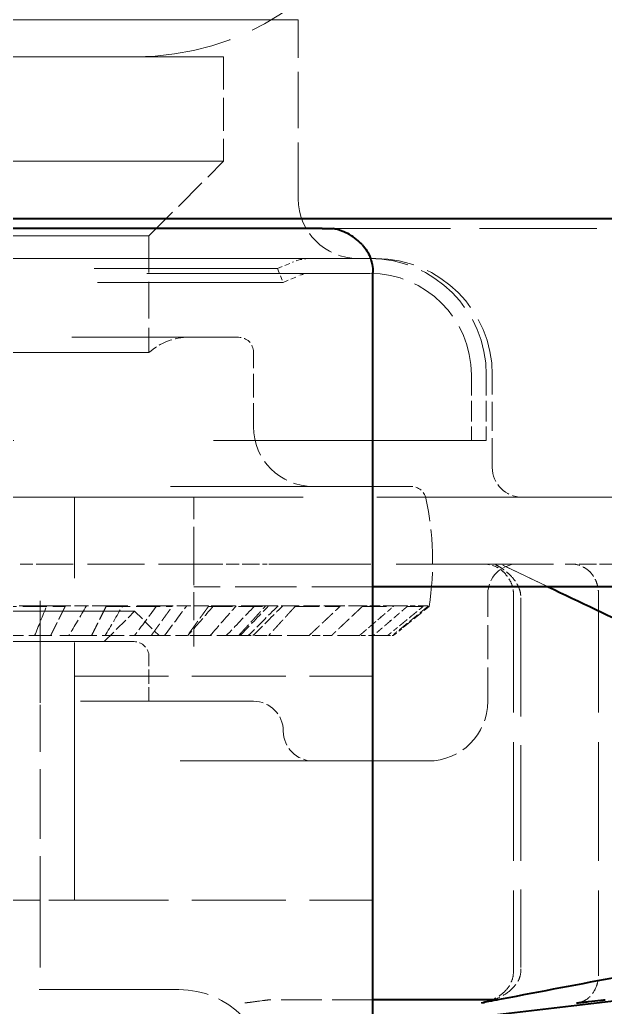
# Model space of a CAD drawing. Header units: millimetres. Extents: x 0 to 51860, y 0 to 5940.
# Drawn here: x 6083.83 to 6103.45, y 1755.65 to 1788.75 of the extents above; entities that cross this region are included whole.
import ezdxf

# ---------------------------------------------------------------- set-up
doc = ezdxf.new("R2010")
doc.units = ezdxf.units.MM
doc.header["$LTSCALE"] = 10
doc.linetypes.add('DASHED', pattern=[0.2067, 0.1654, -0.0413])
doc.layers.add('가려진 것(ISO)', color=2, linetype='DASHED', lineweight=18)
doc.layers.add('가시적인 것(ISO)', color=3, linetype='Continuous', lineweight=40)

msp = doc.modelspace()

# ---------------------------------------------------------------- linework, layer by layer
at = {"layer": '가려진 것(ISO)', "ltscale": 11.399102}
msp.add_line((6093.1612, 1788.7463), (6063.1612, 1788.7463), dxfattribs=at)
at = {"layer": '가려진 것(ISO)', "ltscale": 1.142718}
msp.add_line((6093.1612, 1782.7463), (6093.1612, 1788.7463), dxfattribs=at)
at = {"layer": '가려진 것(ISO)', "ltscale": 7.479626}
for p, q in [((6065.6612, 1787.5063), (6090.6612, 1787.5063)), ((6065.6612, 1784.0063), (6090.6612, 1784.0063))]:
    msp.add_line(p, q, dxfattribs=at)
at = {"layer": '가려진 것(ISO)', "ltscale": 0.666544}
msp.add_line((6090.6612, 1787.5063), (6090.6612, 1784.0063), dxfattribs=at)
at = {"layer": '가려진 것(ISO)', "ltscale": 0.673312}
msp.add_line((6088.1612, 1781.5063), (6090.6612, 1784.0063), dxfattribs=at)
at = {"layer": '가려진 것(ISO)', "ltscale": 2.374751}
msp.add_line((6094.3293, 1781.7463), (6104.5369, 1781.7463), dxfattribs=at)
at = {"layer": '가려진 것(ISO)', "ltscale": 5.983681}
for p, q in [((6068.1612, 1781.5063), (6088.1612, 1781.5063)), ((6068.1612, 1777.5928), (6088.1612, 1777.5928))]:
    msp.add_line(p, q, dxfattribs=at)
at = {"layer": '가려진 것(ISO)', "ltscale": 0.745298}
msp.add_line((6088.1612, 1781.5063), (6088.1612, 1777.5928), dxfattribs=at)
at = {"layer": '가려진 것(ISO)', "ltscale": 13.374947}
msp.add_line((6095.7612, 1780.7463), (6060.5612, 1780.7463), dxfattribs=at)
at = {"layer": '가려진 것(ISO)', "ltscale": 10.869455}
msp.add_line((6063.8581, 1780.4058), (6092.4642, 1780.4058), dxfattribs=at)
at = {"layer": '가려진 것(ISO)', "ltscale": 0.105862}
for p, q in [((6092.4642, 1780.4058), (6092.9756, 1780.625)), ((6092.6612, 1779.9463), (6093.1725, 1780.1654))]:
    msp.add_line(p, q, dxfattribs=at)
at = {"layer": '가려진 것(ISO)', "ltscale": 0.095135}
msp.add_line((6092.4642, 1780.4058), (6092.6612, 1779.9463), dxfattribs=at)
at = {"layer": '가려진 것(ISO)', "ltscale": 13.222959}
msp.add_line((6060.7612, 1780.2463), (6095.5612, 1780.2463), dxfattribs=at)
at = {"layer": '가려진 것(ISO)', "ltscale": 11.019133}
msp.add_line((6063.6612, 1779.9463), (6092.6612, 1779.9463), dxfattribs=at)
at = {"layer": '가려진 것(ISO)', "ltscale": 9.879222}
msp.add_line((6065.1612, 1778.1063), (6091.1612, 1778.1063), dxfattribs=at)
at = {"layer": '가려진 것(ISO)', "ltscale": 0.476074}
msp.add_line((6091.6612, 1775.1063), (6091.6612, 1777.6063), dxfattribs=at)
at = {"layer": '가려진 것(ISO)', "ltscale": 0.418933}
for p, q in [((6098.9612, 1776.8463), (6098.9612, 1774.6463)), ((6099.4612, 1776.8463), (6099.4612, 1774.6463))]:
    msp.add_line(p, q, dxfattribs=at)
at = {"layer": '가려진 것(ISO)', "ltscale": 0.590356}
msp.add_line((6099.6612, 1773.7463), (6099.6612, 1776.8463), dxfattribs=at)
at = {"layer": '가려진 것(ISO)', "ltscale": 16.186726}
msp.add_line((6056.8612, 1774.6463), (6099.4612, 1774.6463), dxfattribs=at)
at = {"layer": '가려진 것(ISO)', "ltscale": 14.277062}
msp.add_line((6059.3741, 1773.1063), (6096.9483, 1773.1063), dxfattribs=at)
at = {"layer": '가려진 것(ISO)', "ltscale": 4.450489}
msp.add_line((6089.6612, 1772.7463), (6066.6612, 1772.7463), dxfattribs=at)
at = {"layer": '가려진 것(ISO)', "ltscale": 0.761779}
for p, q in [((6085.6612, 1772.7462), (6081.6612, 1772.7462)), ((6081.6612, 1759.2463), (6085.6612, 1759.2463))]:
    msp.add_line(p, q, dxfattribs=at)
at = {"layer": '가려진 것(ISO)'}
for p, q in [((6085.6612, 1772.7462), (6085.6612, 1772.7463)), ((6090.3927, 1770.5063), (6090.3926, 1770.5063)), ((6099.7925, 1770.5063), (6099.7925, 1770.5063))]:
    msp.add_line(p, q, dxfattribs=at)
at = {"layer": '가려진 것(ISO)', "ltscale": 5.217004}
msp.add_line((6085.6612, 1759.2463), (6085.6612, 1772.7462), dxfattribs=at)
at = {"layer": '가려진 것(ISO)', "ltscale": 5.967738}
msp.add_line((6105.6612, 1772.7463), (6089.6612, 1772.7463), dxfattribs=at)
at = {"layer": '가려진 것(ISO)', "ltscale": 1.154122}
msp.add_line((6090.3926, 1770.5063), (6084.8079, 1770.5063), dxfattribs=at)
at = {"layer": '가려진 것(ISO)', "ltscale": 0.571309}
msp.add_line((6089.6612, 1770.7463), (6089.6612, 1767.7463), dxfattribs=at)
at = {"layer": '가려진 것(ISO)', "ltscale": 0.09087}
for p, q in [((6091.7137, 1770.5063), (6092.1717, 1770.5063)), ((6102.9977, 1770.5063), (6103.359, 1770.5063))]:
    msp.add_line(p, q, dxfattribs=at)
at = {"layer": '가려진 것(ISO)', "ltscale": 2.066075}
msp.add_line((6092.1717, 1770.5063), (6099.7857, 1770.5063), dxfattribs=at)
at = {"layer": '가려진 것(ISO)', "ltscale": 0.026382}
msp.add_line((6099.7857, 1770.5063), (6099.8192, 1770.5063), dxfattribs=at)
at = {"layer": '가려진 것(ISO)', "ltscale": 1.143771}
msp.add_line((6099.8192, 1770.5063), (6102.1058, 1770.5063), dxfattribs=at)
at = {"layer": '가려진 것(ISO)', "ltscale": 1.032987}
msp.add_line((6103.359, 1770.5063), (6103.9277, 1770.5063), dxfattribs=at)
at = {"layer": '가려진 것(ISO)', "ltscale": 1.238553}
msp.add_line((6095.6612, 1769.7463), (6089.6612, 1769.7463), dxfattribs=at)
at = {"layer": '가려진 것(ISO)', "ltscale": 0.685591}
msp.add_line((6099.5112, 1765.9063), (6099.5112, 1769.5063), dxfattribs=at)
at = {"layer": '가려진 것(ISO)', "ltscale": 2.403981}
msp.add_line((6100.3699, 1769.5063), (6100.3699, 1756.8844), dxfattribs=at)
at = {"layer": '가려진 것(ISO)', "ltscale": 2.403979}
msp.add_line((6103.2191, 1769.5063), (6103.2191, 1756.8844), dxfattribs=at)
at = {"layer": '가려진 것(ISO)', "ltscale": 2.067153}
msp.add_line((6084.5112, 1769.2695), (6084.5112, 1765.7923), dxfattribs=at)
at = {"layer": '가려진 것(ISO)', "ltscale": 2.339253}
msp.add_line((6100.619, 1769.2695), (6100.619, 1756.9875), dxfattribs=at)
at = {"layer": '가려진 것(ISO)', "ltscale": 5.695861}
msp.add_line((6087.6802, 1768.9253), (6068.6422, 1768.9253), dxfattribs=at)
at = {"layer": '가려진 것(ISO)', "ltscale": 0.487378}
for p, q in [((6082.9219, 1769.0858), (6085.3542, 1769.0858)), ((6086.7245, 1769.0858), (6088.9394, 1769.0858)), ((6090.1529, 1769.0858), (6092.0535, 1769.0858)), ((6093.0572, 1769.0858), (6094.5604, 1769.0858)), ((6095.3104, 1769.0858), (6096.3506, 1769.0858)), ((6096.8142, 1769.0858), (6097.3459, 1769.0858))]:
    msp.add_line(p, q, dxfattribs=at)
at = {"layer": '가려진 것(ISO)', "ltscale": 0.931631}
msp.add_line((6085.3555, 1769.1063), (6083.3658, 1769.1063), dxfattribs=at)
at = {"layer": '가려진 것(ISO)', "ltscale": 0.285676}
for p, q in [((6086.7258, 1769.1063), (6085.3555, 1769.1063)), ((6090.1547, 1769.1063), (6088.9412, 1769.1063)), ((6093.0595, 1769.1063), (6092.0558, 1769.1063)), ((6095.3131, 1769.1063), (6094.5631, 1769.1063)), ((6096.8171, 1769.1063), (6096.3536, 1769.1063)), ((6097.5058, 1769.1063), (6097.349, 1769.1063))]:
    msp.add_line(p, q, dxfattribs=at)
at = {"layer": '가려진 것(ISO)', "ltscale": 0.274383}
msp.add_line((6086.6612, 1767.9063), (6087.6802, 1768.9253), dxfattribs=at)
at = {"layer": '가려진 것(ISO)', "ltscale": 0.717797}
msp.add_line((6088.9412, 1769.1063), (6086.7258, 1769.1063), dxfattribs=at)
at = {"layer": '가려진 것(ISO)', "ltscale": 0.22051}
msp.add_line((6087.6802, 1768.9253), (6088.4992, 1768.1063), dxfattribs=at)
at = {"layer": '가려진 것(ISO)', "ltscale": 0.487148}
msp.add_line((6092.0558, 1769.1063), (6090.1547, 1769.1063), dxfattribs=at)
at = {"layer": '가려진 것(ISO)', "ltscale": 0.330603}
msp.add_line((6094.5631, 1769.1063), (6093.0595, 1769.1063), dxfattribs=at)
at = {"layer": '가려진 것(ISO)', "ltscale": 0.208281}
msp.add_line((6096.3536, 1769.1063), (6095.3131, 1769.1063), dxfattribs=at)
at = {"layer": '가려진 것(ISO)', "ltscale": 0.212871}
msp.add_line((6096.6784, 1768.3792), (6097.5449, 1769.0858), dxfattribs=at)
at = {"layer": '가려진 것(ISO)', "ltscale": 0.101763}
msp.add_line((6097.349, 1769.1063), (6096.8171, 1769.1063), dxfattribs=at)
at = {"layer": '가려진 것(ISO)', "ltscale": 0.243639}
msp.add_line((6097.5027, 1769.0858), (6097.5449, 1769.0858), dxfattribs=at)
at = {"layer": '가려진 것(ISO)', "ltscale": 0.081777}
msp.add_line((6096.3436, 1768.1063), (6096.6768, 1768.3779), dxfattribs=at)
at = {"layer": '가려진 것(ISO)', "ltscale": 5.684492}
msp.add_line((6068.6612, 1767.9063), (6087.6612, 1767.9063), dxfattribs=at)
at = {"layer": '가려진 것(ISO)', "ltscale": 0.439447}
for p, q in [((6084.8652, 1768.1063), (6082.6719, 1768.1063)), ((6088.2327, 1768.1063), (6086.2355, 1768.1063)), ((6091.16, 1768.1063), (6089.4462, 1768.1063)), ((6093.5193, 1768.1063), (6092.1637, 1768.1063)), ((6095.2073, 1768.1063), (6094.2693, 1768.1063)), ((6096.1503, 1768.1063), (6095.6708, 1768.1063))]:
    msp.add_line(p, q, dxfattribs=at)
at = {"layer": '가려진 것(ISO)', "ltscale": 0.641603}
msp.add_line((6086.2355, 1768.1063), (6084.8652, 1768.1063), dxfattribs=at)
at = {"layer": '가려진 것(ISO)', "ltscale": 0.393138}
msp.add_line((6088.2327, 1768.1063), (6089.4462, 1768.1063), dxfattribs=at)
at = {"layer": '가려진 것(ISO)', "ltscale": 0.257149}
msp.add_line((6091.16, 1768.1063), (6092.1637, 1768.1063), dxfattribs=at)
at = {"layer": '가려진 것(ISO)', "ltscale": 0.164852}
msp.add_line((6094.2693, 1768.1063), (6093.5193, 1768.1063), dxfattribs=at)
at = {"layer": '가려진 것(ISO)', "ltscale": 0.092731}
msp.add_line((6095.6708, 1768.1063), (6095.2073, 1768.1063), dxfattribs=at)
at = {"layer": '가려진 것(ISO)', "ltscale": 0.029929}
msp.add_line((6096.1503, 1768.1063), (6096.307, 1768.1063), dxfattribs=at)
at = {"layer": '가려진 것(ISO)', "ltscale": 0.219673}
msp.add_line((6096.3436, 1768.1063), (6096.307, 1768.1063), dxfattribs=at)
at = {"layer": '가려진 것(ISO)', "ltscale": 0.285604}
msp.add_line((6088.1612, 1765.9063), (6088.1612, 1767.4063), dxfattribs=at)
at = {"layer": '가려진 것(ISO)', "ltscale": 1.904597}
for p, q in [((6085.6612, 1766.7463), (6095.6612, 1766.7463)), ((6085.6612, 1759.2463), (6095.6612, 1759.2463))]:
    msp.add_line(p, q, dxfattribs=at)
at = {"layer": '가려진 것(ISO)', "ltscale": 10.259192}
msp.add_line((6064.6612, 1765.9063), (6091.6612, 1765.9063), dxfattribs=at)
at = {"layer": '가려진 것(ISO)', "ltscale": 1.412042}
msp.add_line((6084.5112, 1758.3783), (6084.5112, 1765.7923), dxfattribs=at)
at = {"layer": '가려진 것(ISO)', "ltscale": 14.704843}
msp.add_line((6058.8112, 1763.9063), (6097.5112, 1763.9063), dxfattribs=at)
at = {"layer": '가려진 것(ISO)', "ltscale": 1.976028}
msp.add_line((6084.5112, 1758.3783), (6084.5112, 1756.9875), dxfattribs=at)
at = {"layer": '가려진 것(ISO)', "ltscale": 4.190233}
msp.add_line((6067.1612, 1756.2463), (6089.1612, 1756.2463), dxfattribs=at)
at = {"layer": '가려진 것(ISO)', "ltscale": 0.826315}
msp.add_line((6095.6612, 1755.9063), (6092.2369, 1755.9063), dxfattribs=at)
at = {"layer": '가려진 것(ISO)', "ltscale": 1.953773}
msp.add_arc((6087.7161, 1796.5063), 9, 270, 335.30563, dxfattribs=at)
at = {"layer": '가려진 것(ISO)', "ltscale": 0.598278}
for centre, start, end in [((6095.1612, 1782.7463), 180, 270), ((6093.6612, 1775.1063), 180, 270), ((6097.5112, 1765.9063), 270, 0)]:
    msp.add_arc(centre, 2, start, end, dxfattribs=at)
at = {"layer": '가려진 것(ISO)', "ltscale": 0.115579}
msp.add_arc((6093.5664, 1779.2463), 1.5, 90, 113.19859, dxfattribs=at)
at = {"layer": '가려진 것(ISO)', "ltscale": 1.166737}
for centre in [(6095.5612, 1776.8463), (6095.7612, 1776.8463)]:
    msp.add_arc(centre, 3.9, 0, 90, dxfattribs=at)
at = {"layer": '가려진 것(ISO)', "ltscale": 0.07702}
msp.add_arc((6093.5664, 1779.2463), 1, 90, 113.19859, dxfattribs=at)
at = {"layer": '가려진 것(ISO)', "ltscale": 1.017143}
msp.add_arc((6095.5612, 1776.8463), 3.4, 0, 90, dxfattribs=at)
at = {"layer": '가려진 것(ISO)', "ltscale": 0.279076}
msp.add_arc((6089.4992, 1776.1063), 2, 90, 131.98993, dxfattribs=at)
at = {"layer": '가려진 것(ISO)', "ltscale": 0.149495}
for centre in [(6091.1612, 1777.6063), (6087.6612, 1767.4063)]:
    msp.add_arc(centre, 0.5, 0, 90, dxfattribs=at)
at = {"layer": '가려진 것(ISO)', "ltscale": 0.299089}
for centre, start, end in [((6100.6612, 1773.7463), 180, 270), ((6100.5112, 1769.5063), 90, 180), ((6091.6612, 1764.9063), 0, 90), ((6093.6612, 1764.9063), 180, 270)]:
    msp.add_arc(centre, 1, start, end, dxfattribs=at)
at = {"layer": '가려진 것(ISO)', "ltscale": 0.129294}
msp.add_arc((6096.9483, 1772.6063), 0.5, 12.1532, 90, dxfattribs=at)
at = {"layer": '가려진 것(ISO)', "ltscale": 0.694642}
msp.add_arc((6087.6612, 1770.6063), 10, 351.25446, 12.1532, dxfattribs=at)
at = {"layer": '가려진 것(ISO)', "ltscale": 0.003866}
msp.add_arc((6102.2496, 1769.5063), 0.9696, 0.00012, 1.23059, dxfattribs=at)
at = {"layer": '가려진 것(ISO)', "ltscale": 0.897467}
msp.add_arc((6089.1612, 1753.2463), 3, 0, 90, dxfattribs=at)
at = {"layer": '가려진 것(ISO)'}
for centre, major_axis, ratio, start_param, end_param in [((6098.6714, 1770.0123), (1.3935, 0.4148), 0.1553989, 0.1708128, 0.1710687), ((6101.6125, 1769.5063), (-0.9984, -0.055), 0.0980962, 6.2831394, 6.2831606), ((6101.6144, 1756.7951), (-0.9988, 0.0482), 0.0862357, 6.2831361, 6.2832186)]:
    msp.add_ellipse(centre, major_axis=major_axis, ratio=ratio, start_param=start_param, end_param=end_param, dxfattribs=at)
at = {"layer": '가려진 것(ISO)', "ltscale": 0.003867}
msp.add_ellipse((6099.6844, 1769.5063), major_axis=(0, -0.9696), ratio=0.7071068, start_param=1.5707984, end_param=1.592282, dxfattribs=at)
at = {"layer": '가려진 것(ISO)', "ltscale": 0.003843}
for centre, major_axis, ratio, start_param, end_param in [((6081.3371, 1770.6063), (0, 9.9929), 0.4067366, 4.5596378, 4.5617096), ((6082.7074, 1770.6063), (0, -9.9929), 0.4067366, 1.4180452, 1.4201169), ((6083.1341, 1770.6063), (0, 9.9929), 0.5877852, 4.5596378, 4.5617096), ((6084.3476, 1770.6063), (0, -9.9929), 0.5877853, 1.4180452, 1.4201169), ((6084.7138, 1770.6063), (0, 9.9929), 0.7431448, 4.5596378, 4.5617096), ((6085.7175, 1770.6063), (0, -9.9929), 0.7431448, 1.4180452, 1.420117), ((6086.0071, 1770.6063), (0, 9.9929), 0.8660254, 4.5596378, 4.5617096), ((6086.7571, 1770.6063), (0, -9.9929), 0.8660254, 1.4180452, 1.4201169), ((6086.9575, 1770.6063), (0, 9.9929), 0.9510565, 4.5596378, 4.5617096), ((6087.421, 1770.6063), (0, -9.9929), 0.9510565, 1.4180452, 1.4201169), ((6087.5235, 1770.6063), (0, 9.9929), 0.9945219, 4.5596378, 4.5617096), ((6087.6803, 1770.6063), (0, -9.9929), 0.9945219, 1.4180451, 1.4201169)]:
    msp.add_ellipse(centre, major_axis=major_axis, ratio=ratio, start_param=start_param, end_param=end_param, dxfattribs=at)
at = {"layer": '가려진 것(ISO)', "ltscale": 0.016934}
msp.add_ellipse((6099.9642, 1756.8716), major_axis=(0.0075, 0.8811), ratio=0.4604562, start_param=4.6293436, end_param=4.7308155, dxfattribs=at)
at = {"layer": '가려진 것(ISO)', "ltscale": 0.016938}
msp.add_ellipse((6103.4137, 1756.8716), major_axis=(0.003, -0.8811), ratio=0.2208693, start_param=4.6971141, end_param=4.7986141, dxfattribs=at)
at = {"layer": '가려진 것(ISO)', "ltscale": 0.612025}
msp.add_open_spline([(6089.6612, 1770.7463), (6089.6612, 1770.9896), (6089.6612, 1771.2756), (6089.6612, 1771.7286), (6089.6612, 1771.9742), (6089.6612, 1772.3263), (6089.6612, 1772.4929), (6089.6612, 1772.6869), (6089.6612, 1772.7225), (6089.6612, 1772.7463)], degree=3, knots=[0, 0, 0, 0, 0.0729951, 0.0729951, 0.1476277, 0.1476277, 0.22439665, 0.22439665, 0.30318269, 0.30318269, 0.30318269, 0.30318269], dxfattribs=at)
at = {"layer": '가려진 것(ISO)', "ltscale": 0.25981}
for points, knots in [([(6084.8079, 1770.5063), (6084.7737, 1770.5063), (6084.7396, 1770.5063), (6084.7055, 1770.5063), (6084.6429, 1770.5063), (6084.5805, 1770.5063), (6084.5192, 1770.5063), (6084.4636, 1770.5063), (6084.4088, 1770.5063), (6084.356, 1770.5063), (6084.3084, 1770.5063), (6084.2625, 1770.5063), (6084.219, 1770.5063), (6084.1972, 1770.5063), (6084.176, 1770.5063), (6084.1554, 1770.5063), (6084.1226, 1770.5063), (6084.0916, 1770.5063), (6084.0624, 1770.5063), (6084.0269, 1770.5063), (6083.994, 1770.5063), (6083.9639, 1770.5063), (6083.9185, 1770.5063), (6083.8796, 1770.5063), (6083.8475, 1770.5063), (6083.842, 1770.5063), (6083.8367, 1770.5063), (6083.8315, 1770.5063)], [-0.0031874, -0.0031874, -0.0031874, -0.0031874, 0.1100315, 0.1100315, 0.1100315, 0.3183096, 0.3183096, 0.3183096, 0.5072257, 0.5072257, 0.5072257, 0.6773634, 0.6773634, 0.6773634, 0.7624323, 0.7624323, 0.7624323, 0.8985424, 0.8985424, 0.8985424, 1.0641227, 1.0641227, 1.0641227, 1.3147019, 1.3147019, 1.3147019, 1.3579142, 1.3579142, 1.3579142, 1.3579142]), ([(6102.9977, 1770.5063), (6102.9672, 1770.5063), (6102.9369, 1770.5063), (6102.9069, 1770.5063), (6102.8511, 1770.5063), (6102.7967, 1770.5063), (6102.7446, 1770.5063), (6102.7121, 1770.5063), (6102.6804, 1770.5063), (6102.6499, 1770.5063), (6102.6193, 1770.5063), (6102.5899, 1770.5063), (6102.5616, 1770.5063), (6102.5196, 1770.5063), (6102.4801, 1770.5063), (6102.4435, 1770.5063), (6102.4252, 1770.5063), (6102.4077, 1770.5063), (6102.3908, 1770.5063), (6102.3639, 1770.5063), (6102.3389, 1770.5063), (6102.3152, 1770.5063), (6102.2884, 1770.5063), (6102.2635, 1770.5063), (6102.2396, 1770.5063), (6102.2114, 1770.5063), (6102.1846, 1770.5063), (6102.1583, 1770.5063), (6102.1406, 1770.5063), (6102.1231, 1770.5063), (6102.1058, 1770.5063)], [0, 0, 0, 0, 0.0981693, 0.0981693, 0.0981693, 0.2813886, 0.2813886, 0.2813886, 0.395901, 0.395901, 0.395901, 0.5104135, 0.5104135, 0.5104135, 0.6805522, 0.6805522, 0.6805522, 0.7656217, 0.7656217, 0.7656217, 0.9017329, 0.9017329, 0.9017329, 1.0560577, 1.0560577, 1.0560577, 1.2381506, 1.2381506, 1.2381506, 1.3611022, 1.3611022, 1.3611022, 1.3611022])]:
    msp.add_open_spline(points, degree=3, knots=knots, dxfattribs=at)
at = {"layer": '가려진 것(ISO)'}
for points in [[(6090.3926, 1770.5063), (6090.3926, 1770.5063), (6090.3927, 1770.5063), (6090.3927, 1770.5063)], [(6099.7925, 1770.5063), (6099.7925, 1770.5063), (6099.7925, 1770.5063), (6099.7925, 1770.5063)], [(6099.8602, 1770.4392), (6099.8602, 1770.4392), (6099.8602, 1770.4392), (6099.8602, 1770.4392)], [(6100.0337, 1770.4579), (6100.0337, 1770.4579), (6100.0337, 1770.458), (6100.0336, 1770.458)], [(6102.4825, 1755.802), (6102.4825, 1755.802), (6102.4825, 1755.802), (6102.4825, 1755.802)], [(6102.6911, 1755.8234), (6102.6911, 1755.8234), (6102.6912, 1755.8234), (6102.6913, 1755.8234)]]:
    msp.add_open_spline(points, degree=3, dxfattribs=at)
at = {"layer": '가려진 것(ISO)', "ltscale": 0.259809}
msp.add_open_spline([(6091.7137, 1770.5063), (6091.6971, 1770.5063), (6091.6804, 1770.5063), (6091.5944, 1770.5063), (6091.5227, 1770.5063), (6091.3735, 1770.5063), (6091.296, 1770.5063), (6091.1617, 1770.5063), (6091.1046, 1770.5063), (6091.0196, 1770.5063), (6090.9913, 1770.5063), (6090.9183, 1770.5063), (6090.8738, 1770.5063), (6090.7788, 1770.5063), (6090.7285, 1770.5063), (6090.6196, 1770.5063), (6090.5611, 1770.5063), (6090.466, 1770.5063), (6090.4293, 1770.5063), (6090.3926, 1770.5063)], degree=3, knots=[0, 0, 0, 0, 0.0545741, 0.0545741, 0.2774166, 0.2774166, 0.5104144, 0.5104144, 0.6805526, 0.6805526, 0.7656216, 0.7656216, 0.9017321, 0.9017321, 1.0586849, 1.0586849, 1.244083, 1.244083, 1.3611011, 1.3611011, 1.3611011, 1.3611011], dxfattribs=at)
at = {"layer": '가려진 것(ISO)', "ltscale": 0.128784}
msp.add_open_spline([(6099.3599, 1770.5063), (6099.3611, 1770.5063), (6099.3623, 1770.5063), (6099.4774, 1770.5059), (6099.5906, 1770.4881), (6099.8037, 1770.4153), (6099.8947, 1770.363), (6099.9681, 1770.3013)], degree=3, knots=[-0.061358202, -0.061358202, -0.061358202, -0.061358202, -0.061029955, -0.061029955, -0.030637024, -0.030637024, 0, 0, 0, 0], dxfattribs=at)
at = {"layer": '가려진 것(ISO)', "ltscale": 0.049794}
msp.add_open_spline([(6099.8602, 1770.4392), (6099.8134, 1770.4662), (6099.7616, 1770.4858), (6099.6763, 1770.503), (6099.6429, 1770.5063), (6099.61, 1770.5063)], degree=3, knots=[0, 0, 0, 0, 0.016196145, 0.016196145, 0.026108291, 0.026108291, 0.026108291, 0.026108291], dxfattribs=at)
at = {"layer": '가려진 것(ISO)', "ltscale": 2.40415e-05}
msp.add_open_spline([(6099.7925, 1770.5063), (6099.7925, 1770.5063), (6099.7925, 1770.5063), (6099.7925, 1770.5063)], degree=3, dxfattribs=at)
at = {"layer": '가려진 것(ISO)', "ltscale": 0.026051}
msp.add_open_spline([(6099.8004, 1770.5063), (6099.8081, 1770.5063), (6099.814, 1770.5063), (6099.8181, 1770.5063), (6099.8188, 1770.5063), (6099.8191, 1770.5063), (6099.8191, 1770.5063), (6099.8192, 1770.5063), (6099.8192, 1770.5063), (6099.8192, 1770.5063), (6099.8192, 1770.5063), (6099.8192, 1770.5063), (6099.8192, 1770.5063), (6099.8192, 1770.5063)], degree=3, knots=[0, 0, 0, 0, 0.009433676, 0.009433676, 0.012615437, 0.012615437, 0.013211707, 0.013211707, 0.013658905, 0.013658905, 0.013700829, 0.013700829, 0.013720453, 0.013720453, 0.013720453, 0.013720453], dxfattribs=at)
at = {"layer": '가려진 것(ISO)', "ltscale": 0.042113}
msp.add_open_spline([(6099.8192, 1770.5063), (6099.8382, 1770.5063), (6099.8573, 1770.5052), (6099.8949, 1770.5009), (6099.9135, 1770.4977), (6099.9668, 1770.4853), (6100.0012, 1770.4734), (6100.0336, 1770.458)], degree=3, knots=[0, 0, 0, 0, 0.005713673, 0.005713673, 0.011353232, 0.011353232, 0.022135723, 0.022135723, 0.022135723, 0.022135723], dxfattribs=at)
at = {"layer": '가려진 것(ISO)', "ltscale": 0.255338}
msp.add_open_spline([(6100.6141, 1769.4513), (6100.6099, 1769.5271), (6100.5929, 1769.6026), (6100.5377, 1769.7558), (6100.4964, 1769.8341), (6100.3867, 1769.999), (6100.3124, 1770.0845), (6100.1899, 1770.2016), (6100.1452, 1770.2402), (6100.0599, 1770.3077), (6100.019, 1770.3375), (6099.9376, 1770.3926), (6099.8967, 1770.4181), (6099.8602, 1770.4392)], degree=3, knots=[0, 0, 0, 0, 0.02342997, 0.02342997, 0.04990066, 0.04990066, 0.08316571, 0.08316571, 0.10096126, 0.10096126, 0.11690874, 0.11690874, 0.13372847, 0.13372847, 0.13372847, 0.13372847], dxfattribs=at)
at = {"layer": '가려진 것(ISO)', "ltscale": 0.42501}
msp.add_open_spline([(6100.0337, 1770.4579), (6100.5326, 1770.221), (6101.0314, 1769.9838), (6101.5301, 1769.7463)], degree=3, dxfattribs=at)
at = {"layer": '가려진 것(ISO)', "ltscale": 2.238323}
msp.add_open_spline([(6100.0337, 1770.4579), (6102.6607, 1769.2107), (6105.2847, 1767.9537), (6107.9079, 1766.6937)], degree=3, dxfattribs=at)
at = {"layer": '가려진 것(ISO)', "ltscale": 0.128783}
msp.add_open_spline([(6102.868, 1770.3013), (6102.7918, 1770.3627), (6102.7056, 1770.415), (6102.5147, 1770.488), (6102.4182, 1770.5059), (6102.3219, 1770.5063), (6102.3209, 1770.5063), (6102.3198, 1770.5063)], degree=3, knots=[-0.069824569, -0.069824569, -0.069824569, -0.069824569, -0.034762053, -0.034762053, 0, 0, 0.000374812, 0.000374812, 0.000374812, 0.000374812], dxfattribs=at)
at = {"layer": '가려진 것(ISO)', "ltscale": 0.172898}
msp.add_open_spline([(6099.9681, 1770.3013), (6100.0292, 1770.2499), (6100.0881, 1770.1904), (6100.1815, 1770.0736), (6100.2186, 1770.0187), (6100.2885, 1769.8911), (6100.319, 1769.8172), (6100.3583, 1769.6707), (6100.3687, 1769.5992), (6100.3698, 1769.5271)], degree=3, knots=[-0.091005435, -0.091005435, -0.091005435, -0.091005435, -0.065408714, -0.065408714, -0.045504326, -0.045504326, -0.021627649, -0.021627649, -0.000000661, -0.000000661, -0.000000661, -0.000000661], dxfattribs=at)
at = {"layer": '가려진 것(ISO)', "ltscale": 0.172901}
msp.add_open_spline([(6102.868, 1770.3013), (6102.9318, 1770.2499), (6102.9868, 1770.1904), (6103.0691, 1770.0735), (6103.0999, 1770.0186), (6103.1564, 1769.8911), (6103.1796, 1769.8172), (6103.2095, 1769.6706), (6103.2173, 1769.5992), (6103.2189, 1769.5271)], degree=3, knots=[0.000001893, 0.000001893, 0.000001893, 0.000001893, 0.025495971, 0.025495971, 0.045320015, 0.045320015, 0.069099294, 0.069099294, 0.090638796, 0.090638796, 0.090638796, 0.090638796], dxfattribs=at)
at = {"layer": '가려진 것(ISO)', "ltscale": 0.034646}
msp.add_open_spline([(6100.619, 1769.2695), (6100.619, 1769.3302), (6100.6174, 1769.3912), (6100.6141, 1769.4513)], degree=3, dxfattribs=at)
at = {"layer": '가려진 것(ISO)', "ltscale": 0.269459}
for points in [[(6084.3288, 1768.1063), (6084.4598, 1768.4279), (6084.5954, 1768.7608), (6084.7361, 1769.1063)], [(6086.0659, 1769.1063), (6085.8626, 1768.7608), (6085.6666, 1768.4279), (6085.4773, 1768.1063)], [(6086.6908, 1768.1063), (6086.8801, 1768.4279), (6087.0761, 1768.7608), (6087.2794, 1769.1063)], [(6088.4205, 1769.1063), (6088.1634, 1768.7608), (6087.9157, 1768.4279), (6087.6763, 1768.1063)], [(6088.68, 1768.1063), (6088.9194, 1768.4279), (6089.1671, 1768.7608), (6089.4242, 1769.1063)], [(6090.3267, 1769.1063), (6090.0271, 1768.7608), (6089.7384, 1768.4279), (6089.4595, 1768.1063)], [(6090.2095, 1768.1063), (6090.4884, 1768.4279), (6090.7771, 1768.7608), (6091.0767, 1769.1063)], [(6091.7013, 1769.1063), (6091.3723, 1768.7608), (6091.0552, 1768.4279), (6090.7489, 1768.1063)], [(6091.2124, 1768.1063), (6091.5187, 1768.4279), (6091.8358, 1768.7608), (6092.1648, 1769.1063)], [(6092.4841, 1769.1063), (6092.14, 1768.7608), (6091.8084, 1768.4279), (6091.4881, 1768.1063)], [(6091.6449, 1768.1063), (6091.9652, 1768.4279), (6092.2968, 1768.7608), (6092.6408, 1769.1063)]]:
    msp.add_open_spline(points, degree=3, dxfattribs=at)
at = {"layer": '가려진 것(ISO)', "ltscale": 0.295273}
for points, weights in [([(6084.8652, 1768.1063), (6085.1019, 1768.5804), (6085.3542, 1769.0858)], [1.00221427739, 1.00266943964, 1.00209740978]), ([(6086.7245, 1769.0858), (6086.4722, 1768.5804), (6086.2355, 1768.1063)], [1.00209740981, 1.00266943967, 1.00221427741]), ([(6088.2327, 1768.1063), (6088.5747, 1768.5804), (6088.9394, 1769.0858)], [1.00221427755, 1.00266943984, 1.00209740994]), ([(6090.1529, 1769.0858), (6089.7883, 1768.5804), (6089.4462, 1768.1063)], [1.00209741038, 1.00266944041, 1.00221427803]), ([(6091.16, 1768.1063), (6091.5925, 1768.5804), (6092.0535, 1769.0858)], [1.00221427742, 1.00266943968, 1.00209740981]), ([(6093.0572, 1769.0858), (6092.5962, 1768.5804), (6092.1637, 1768.1063)], [1.00209741089, 1.00266944107, 1.00221427858]), ([(6093.5193, 1768.1063), (6094.0232, 1768.5804), (6094.5604, 1769.0858)], [1.00221427806, 1.00266944045, 1.00209741041]), ([(6095.3104, 1769.0858), (6094.7732, 1768.5804), (6094.2693, 1768.1063)], [1.00209740995, 1.00266943986, 1.00221427757])]:
    msp.add_rational_spline(points, weights, degree=2, dxfattribs=at)
at = {"layer": '가려진 것(ISO)', "ltscale": 0.106426}
msp.add_rational_spline([(6095.9383, 1768.7325), (6096.1421, 1768.9072), (6096.3506, 1769.0858)], [1.00237338833, 1.00229950348, 1.00209741138], degree=2, dxfattribs=at)
at = {"layer": '가려진 것(ISO)', "ltscale": 0.149261}
msp.add_rational_spline([(6096.8142, 1769.0858), (6096.5205, 1768.8342), (6096.236, 1768.5905)], [1.00209740998, 1.0023820823, 1.00241236188], degree=2, dxfattribs=at)
at = {"layer": '가려진 것(ISO)', "ltscale": 0.19523}
msp.add_rational_spline([(6096.5552, 1768.438), (6096.9423, 1768.7551), (6097.3459, 1769.0858)], [1.00240626328, 1.00247156487, 1.00209741076], degree=2, dxfattribs=at)
at = {"layer": '가려진 것(ISO)', "ltscale": 0.209499}
msp.add_rational_spline([(6097.5027, 1769.0858), (6097.0689, 1768.7304), (6096.6543, 1768.3907)], [1.00209740974, 1.00249952163, 1.0023940493], degree=2, dxfattribs=at)
at = {"layer": '가려진 것(ISO)', "ltscale": 0.188346}
msp.add_rational_spline([(6095.2073, 1768.1063), (6095.5645, 1768.4123), (6095.9367, 1768.7312)], [1.0022142791, 1.00250802535, 1.00237394918], degree=2, dxfattribs=at)
at = {"layer": '가려진 것(ISO)', "ltscale": 0.145508}
msp.add_rational_spline([(6096.2344, 1768.5891), (6095.9481, 1768.3438), (6095.6708, 1768.1063)], [1.0024125263, 1.00244230491, 1.0022142776], degree=2, dxfattribs=at)
at = {"layer": '가려진 것(ISO)', "ltscale": 0.099553}
msp.add_rational_spline([(6096.1503, 1768.1063), (6096.3497, 1768.2697), (6096.5536, 1768.4367)], [1.00221427844, 1.00237112091, 1.00240599525], degree=2, dxfattribs=at)
at = {"layer": '가려진 것(ISO)', "ltscale": 0.085288}
msp.add_rational_spline([(6096.6527, 1768.3894), (6096.4782, 1768.2465), (6096.307, 1768.1063)], [1.0023936507, 1.00234887863, 1.00221427734], degree=2, dxfattribs=at)
at = {"layer": '가려진 것(ISO)', "ltscale": 2.164775}
msp.add_open_spline([(6107.6634, 1757.3963), (6105.0086, 1756.8861), (6102.3537, 1756.3775), (6099.6979, 1755.8732)], degree=3, dxfattribs=at)
at = {"layer": '가려진 것(ISO)', "ltscale": 0.027424}
msp.add_open_spline([(6100.6156, 1756.8433), (6100.6179, 1756.8911), (6100.619, 1756.9393), (6100.619, 1756.9875)], degree=3, dxfattribs=at)
at = {"layer": '가려진 것(ISO)', "ltscale": 0.304046}
msp.add_open_spline([(6099.305, 1755.802), (6099.3071, 1755.8024), (6099.3092, 1755.8027), (6099.3133, 1755.8035), (6099.3154, 1755.8039), (6099.3199, 1755.8047), (6099.3223, 1755.8052), (6099.328, 1755.8063), (6099.3313, 1755.807), (6099.3423, 1755.8092), (6099.3502, 1755.8109), (6099.3673, 1755.8146), (6099.3762, 1755.8166), (6099.3903, 1755.8199), (6099.3951, 1755.821), (6099.4591, 1755.8365), (6099.5353, 1755.8584), (6099.7056, 1755.9241), (6099.8169, 1755.9776), (6100.0483, 1756.1425), (6100.1552, 1756.2504), (6100.2737, 1756.4412), (6100.306, 1756.5097), (6100.3512, 1756.6508), (6100.3645, 1756.7224), (6100.3679, 1756.7951)], degree=3, knots=[0.00001251, 0.00001251, 0.00001251, 0.00001251, 0.0009808, 0.0009808, 0.00189477, 0.00189477, 0.00290244, 0.00290244, 0.00422034, 0.00422034, 0.00715142, 0.00715142, 0.0101892, 0.0101892, 0.01178014, 0.01178014, 0.03090189, 0.03090189, 0.05458369, 0.05458369, 0.08084116, 0.08084116, 0.09409803, 0.09409803, 0.10685801, 0.10685801, 0.10685801, 0.10685801], dxfattribs=at)
at = {"layer": '가려진 것(ISO)', "ltscale": 0.333808}
msp.add_open_spline([(6099.3859, 1755.8158), (6099.4162, 1755.8222), (6099.4484, 1755.8295), (6099.521, 1755.8472), (6099.562, 1755.8582), (6099.6823, 1755.8943), (6099.7609, 1755.9226), (6099.984, 1756.0193), (6100.1239, 1756.1016), (6100.3133, 1756.2591), (6100.376, 1756.3219), (6100.4732, 1756.4453), (6100.5113, 1756.5043), (6100.5832, 1756.6522), (6100.6109, 1756.7471), (6100.6156, 1756.8433)], degree=3, knots=[0, 0, 0, 0, 0.00993981, 0.00993981, 0.02257272, 0.02257272, 0.04765868, 0.04765868, 0.0963909, 0.0963909, 0.12356202, 0.12356202, 0.14515538, 0.14515538, 0.17479225, 0.17479225, 0.17479225, 0.17479225], dxfattribs=at)
at = {"layer": '가려진 것(ISO)', "ltscale": 0.304082}
msp.add_open_spline([(6102.5012, 1755.802), (6102.5044, 1755.8024), (6102.5076, 1755.8027), (6102.5138, 1755.8035), (6102.5168, 1755.8039), (6102.5232, 1755.8047), (6102.5265, 1755.8052), (6102.5341, 1755.8063), (6102.5385, 1755.8069), (6102.5523, 1755.8092), (6102.5617, 1755.8108), (6102.5805, 1755.8145), (6102.5898, 1755.8166), (6102.6572, 1755.8326), (6102.7131, 1755.8543), (6102.8245, 1755.9135), (6102.8947, 1755.9637), (6103.0396, 1756.1231), (6103.1047, 1756.2302), (6103.1747, 1756.4236), (6103.1933, 1756.4953), (6103.2167, 1756.6433), (6103.2218, 1756.7186), (6103.2201, 1756.7951)], degree=3, knots=[-0.17827172, -0.17827172, -0.17827172, -0.17827172, -0.17677702, -0.17677702, -0.17537594, -0.17537594, -0.17383115, -0.17383115, -0.17181072, -0.17181072, -0.16731704, -0.16731704, -0.16265994, -0.16265994, -0.1326064, -0.1326064, -0.09277686, -0.09277686, -0.04704162, -0.04704162, -0.02305042, -0.02305042, -0.000001, -0.000001, -0.000001, -0.000001], dxfattribs=at)
at = {"layer": '가려진 것(ISO)', "ltscale": 0.149779}
msp.add_open_spline([(6091.5877, 1755.8234), (6091.7316, 1755.844), (6091.8732, 1755.8638), (6091.988, 1755.8789), (6092.042, 1755.886), (6092.1031, 1755.8937), (6092.1523, 1755.8992), (6092.1699, 1755.9011), (6092.1889, 1755.9031), (6092.2052, 1755.9045), (6092.2112, 1755.905), (6092.2177, 1755.9055), (6092.2238, 1755.9058), (6092.2262, 1755.906), (6092.2287, 1755.9061), (6092.231, 1755.9062), (6092.2331, 1755.9062), (6092.235, 1755.9063), (6092.2369, 1755.9063)], degree=3, knots=[4.3705244, 4.3705244, 4.3705244, 4.3705244, 4.87761679, 4.87761679, 4.87761679, 5.1159836, 5.1159836, 5.1159836, 5.20114838, 5.20114838, 5.20114838, 5.23206714, 5.23206714, 5.23206714, 5.24450172, 5.24450172, 5.24450172, 5.25547633, 5.25547633, 5.25547633, 5.25547633], dxfattribs=at)
at = {"layer": '가려진 것(ISO)', "ltscale": 0.149782}
msp.add_open_spline([(6092.2369, 1755.9063), (6092.2345, 1755.9063), (6092.232, 1755.9062), (6092.225, 1755.9059), (6092.2204, 1755.9056), (6092.2063, 1755.9046), (6092.1954, 1755.9036), (6092.1521, 1755.8994), (6092.1112, 1755.8945), (6091.954, 1755.875), (6091.7794, 1755.8508), (6091.5877, 1755.8234)], degree=3, knots=[0, 0, 0, 0, 0.00824755, 0.00824755, 0.02147945, 0.02147945, 0.05079963, 0.05079963, 0.14283855, 0.14283855, 0.45481211, 0.45481211, 0.45481211, 0.45481211], dxfattribs=at)
at = {"layer": '가려진 것(ISO)', "ltscale": 0.157443}
msp.add_open_spline([(6099.4001, 1755.8188), (6099.4067, 1755.82), (6099.4132, 1755.8212), (6099.4196, 1755.8223), (6099.5392, 1755.8437), (6099.6728, 1755.868), (6099.7584, 1755.8849), (6099.7868, 1755.8905), (6099.8165, 1755.8966), (6099.8333, 1755.9009), (6099.8392, 1755.9024), (6099.8445, 1755.9039), (6099.8463, 1755.9049), (6099.847, 1755.9053), (6099.8473, 1755.9056), (6099.8467, 1755.9059), (6099.8464, 1755.906), (6099.846, 1755.9061), (6099.8453, 1755.9061), (6099.8447, 1755.9062), (6099.8439, 1755.9062), (6099.8429, 1755.9062)], degree=3, knots=[48.9697177, 48.9697177, 48.9697177, 48.9697177, 49.0152979, 49.0152979, 49.0152979, 49.859916, 49.859916, 49.859916, 50.1400051, 50.1400051, 50.1400051, 50.2389011, 50.2389011, 50.2389011, 50.2757364, 50.2757364, 50.2757364, 50.2909612, 50.2909612, 50.2909612, 50.304673, 50.304673, 50.304673, 50.304673], dxfattribs=at)
at = {"layer": '가려진 것(ISO)', "ltscale": 0.004671}
msp.add_open_spline([(6099.7154, 1755.8766), (6099.7096, 1755.8755), (6099.7037, 1755.8743), (6099.6979, 1755.8732)], degree=3, dxfattribs=at)
at = {"layer": '가려진 것(ISO)', "ltscale": 0.045396}
msp.add_open_spline([(6091.3688, 1755.802), (6091.3733, 1755.8022), (6091.3773, 1755.8025), (6091.3818, 1755.8027), (6091.4145, 1755.8047), (6091.4479, 1755.8071), (6091.4854, 1755.8109), (6091.5225, 1755.8146), (6091.5567, 1755.8189), (6091.5877, 1755.8234)], degree=3, knots=[-0.001378038, -0.001378038, -0.001378038, -0.001378038, 0, 0, 0, 0.009820793, 0.009820793, 0.009820793, 0.019553518, 0.019553518, 0.019553518, 0.019553518], dxfattribs=at)
at = {"layer": '가려진 것(ISO)', "ltscale": 0.045392}
msp.add_open_spline([(6091.5877, 1755.8234), (6091.5783, 1755.822), (6091.5687, 1755.8207), (6091.5587, 1755.8194), (6091.5426, 1755.8173), (6091.5257, 1755.8152), (6091.508, 1755.8133), (6091.4874, 1755.811), (6091.4659, 1755.8089), (6091.4434, 1755.8071), (6091.4185, 1755.805), (6091.3943, 1755.8034), (6091.3688, 1755.802)], degree=3, knots=[0, 0, 0, 0, 0.0362496, 0.0362496, 0.0362496, 0.09506997, 0.09506997, 0.09506997, 0.16376111, 0.16376111, 0.16376111, 0.23995511, 0.23995511, 0.23995511, 0.23995511], dxfattribs=at)
at = {"layer": '가려진 것(ISO)', "ltscale": 0.036524}
msp.add_open_spline([(6102.6912, 1755.8234), (6102.6294, 1755.8164), (6102.5658, 1755.8093), (6102.5012, 1755.802)], degree=3, dxfattribs=at)
at = {"layer": '가시적인 것(ISO)'}
for p, q in [((6040.2096, 1782.0875), (6116.1128, 1782.0875)), ((6093.9597, 1781.7463), (6062.3627, 1781.7463)), ((6093.9597, 1781.7463), (6094.3293, 1781.7463)), ((6095.6612, 1748.7463), (6095.6612, 1775.3727)), ((6112.6612, 1769.7463), (6095.6612, 1769.7463)), ((6096.6768, 1768.3779), (6096.6784, 1768.3792)), ((6099.8429, 1755.9063), (6095.6612, 1755.9063)), ((6095.6612, 1754.9198), (6104.0112, 1755.9063))]:
    msp.add_line(p, q, dxfattribs=at)
for points, knots in [([(6095.3089, 1781.2028), (6095.1921, 1781.3321), (6095.0474, 1781.4503), (6094.713, 1781.6396), (6094.5265, 1781.7081), (6094.3299, 1781.7462)], [-0.13506289, -0.13506289, -0.13506289, -0.13506289, -0.06753699, -0.06753699, 0, 0, 0, 0]), ([(6095.3089, 1781.2028), (6095.4201, 1781.0798), (6095.5074, 1780.9399), (6095.6283, 1780.6281), (6095.6612, 1780.4574), (6095.6612, 1780.2786)], [0.00000034, 0.00000034, 0.00000034, 0.00000034, 0.06459836, 0.06459836, 0.12919519, 0.12919519, 0.12919519, 0.12919519]), ([(6095.6612, 1775.3727), (6095.6612, 1775.776), (6095.6612, 1776.1781), (6095.6612, 1776.9397), (6095.6612, 1777.2995), (6095.6612, 1777.8817), (6095.6612, 1778.105), (6095.6612, 1778.4668), (6095.6612, 1778.6057), (6095.6612, 1779.0215), (6095.6612, 1779.2975), (6095.6612, 1779.8087), (6095.6612, 1780.0443), (6095.6612, 1780.2786)], [5.3174078, 5.3174078, 5.3174078, 5.3174078, 8.8477023, 8.8477023, 12.0299396, 12.0299396, 14.0188379, 14.0188379, 15.2618994, 15.2618994, 17.7480223, 17.7480223, 19.8889815, 19.8889815, 19.8889815, 19.8889815]), ([(6099.8429, 1755.9063), (6099.8444, 1755.9063), (6099.8454, 1755.9062), (6099.8471, 1755.9059), (6099.8472, 1755.9056), (6099.8462, 1755.9046), (6099.8433, 1755.9036), (6099.8283, 1755.8994), (6099.8057, 1755.8945), (6099.7101, 1755.875), (6099.5787, 1755.8508), (6099.4252, 1755.8234)], [0, 0, 0, 0, 0.00824755, 0.00824755, 0.02147946, 0.02147946, 0.0507997, 0.0507997, 0.14283939, 0.14283939, 0.45481202, 0.45481202, 0.45481202, 0.45481202]), ([(6102.6913, 1755.8234), (6102.7596, 1755.8311), (6102.8248, 1755.8384), (6102.8862, 1755.8453), (6103.0245, 1755.8608), (6103.1804, 1755.8781), (6103.2925, 1755.8904), (6103.3311, 1755.8946), (6103.3728, 1755.8991), (6103.403, 1755.9023), (6103.414, 1755.9034), (6103.4249, 1755.9045), (6103.4329, 1755.9053), (6103.436, 1755.9056), (6103.4391, 1755.9058), (6103.4414, 1755.906), (6103.4424, 1755.9061), (6103.4433, 1755.9062), (6103.444, 1755.9062), (6103.4446, 1755.9063), (6103.4452, 1755.9063), (6103.4455, 1755.9063)], [14.9478003, 14.9478003, 14.9478003, 14.9478003, 15.2419333, 15.2419333, 15.2419333, 15.9048228, 15.9048228, 15.9048228, 16.1330324, 16.1330324, 16.1330324, 16.215888, 16.215888, 16.215888, 16.2478359, 16.2478359, 16.2478359, 16.2614048, 16.2614048, 16.2614048, 16.2738418, 16.2738418, 16.2738418, 16.2738418]), ([(6099.4252, 1755.8234), (6099.4177, 1755.822), (6099.4105, 1755.8207), (6099.4037, 1755.8194), (6099.3927, 1755.8173), (6099.3828, 1755.8152), (6099.3746, 1755.8133), (6099.3649, 1755.811), (6099.3575, 1755.8089), (6099.3531, 1755.8071), (6099.3482, 1755.805), (6099.3472, 1755.8034), (6099.3491, 1755.802)], [0, 0, 0, 0, 0.03622581, 0.03622581, 0.03622581, 0.09505663, 0.09505663, 0.09505663, 0.16375551, 0.16375551, 0.16375551, 0.2399549, 0.2399549, 0.2399549, 0.2399549]), ([(6102.4825, 1755.802), (6102.4954, 1755.8031), (6102.5091, 1755.8043), (6102.5247, 1755.8058), (6102.5375, 1755.807), (6102.5511, 1755.8083), (6102.5656, 1755.8098), (6102.6045, 1755.8138), (6102.6478, 1755.8185), (6102.6911, 1755.8234)], [-0.00137188, -0.00137188, -0.00137188, -0.00137188, 0.0578599, 0.0578599, 0.0578599, 0.10666291, 0.10666291, 0.10666291, 0.23858593, 0.23858593, 0.23858593, 0.23858593])]:
    msp.add_open_spline(points, degree=3, knots=knots, dxfattribs=at)
for points in [[(6101.5301, 1769.7463), (6103.6574, 1768.7331), (6105.7829, 1767.7144), (6107.9079, 1766.6937)], [(6107.6591, 1757.3954), (6105.0116, 1756.8868), (6102.3638, 1756.3795), (6099.7154, 1755.8766)], [(6099.3049, 1755.802), (6099.3377, 1755.8077), (6099.3695, 1755.8134), (6099.4001, 1755.8188)]]:
    msp.add_open_spline(points, degree=3, dxfattribs=at)
for points, weights in [([(6095.9367, 1768.7312), (6095.9375, 1768.7319), (6095.9383, 1768.7325)], [1.00237394918, 1.00237366968, 1.00237338833]), ([(6096.236, 1768.5905), (6096.2352, 1768.5898), (6096.2344, 1768.5891)], [1.00241236188, 1.00241244505, 1.0024125263]), ([(6096.5536, 1768.4367), (6096.5544, 1768.4374), (6096.5552, 1768.438)], [1.00240599525, 1.00240613018, 1.00240626328]), ([(6096.6543, 1768.3907), (6096.6535, 1768.3901), (6096.6527, 1768.3894)], [1.0023940493, 1.00239385089, 1.0023936507])]:
    msp.add_rational_spline(points, weights, degree=2, dxfattribs=at)

doc.saveas('drawing.dxf')
